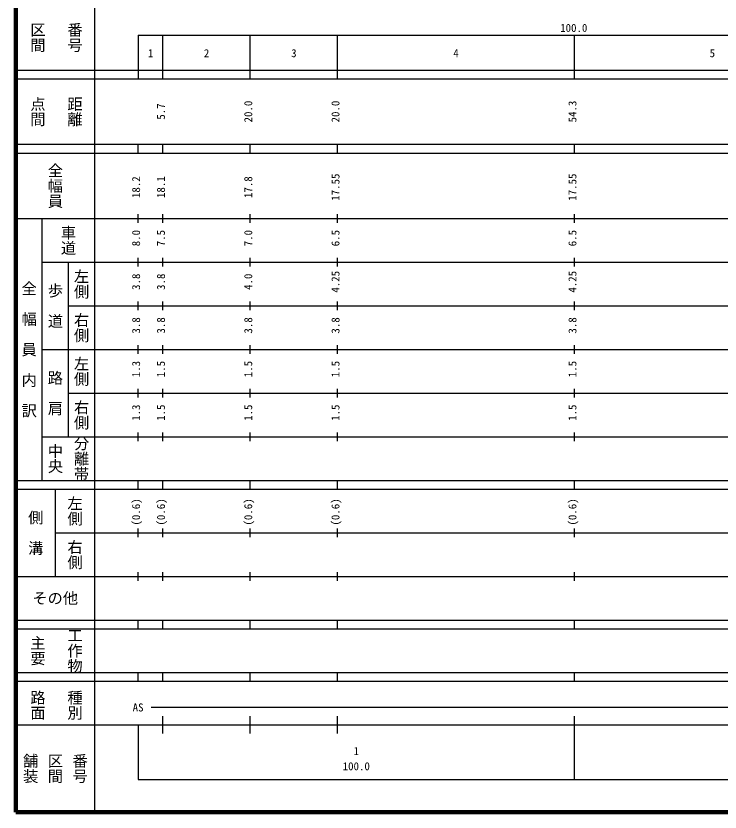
# Model space of a CAD drawing. Units: millimetres on the paper, enlarged 1000 times. Extents: x 40000 to 680000, y 20000 to 380000.
# Drawn here: x 40000 to 201375, y 20000 to 202409 of the extents above; entities that cross this region are included whole.
import ezdxf
from ezdxf.enums import TextEntityAlignment as Align

# ---------------------------------------------------------------- set-up
doc = ezdxf.new("R2010")
doc.units = ezdxf.units.MM
doc.header["$LTSCALE"] = 1000
doc.layers.add('M-TTL', color=2, linetype='Continuous', lineweight=140)
doc.layers.add('M-TTL-BAND', color=7, linetype='Continuous', lineweight=25)
doc.styles.add('@ＭＳ ゴシック', font='')
doc.styles.add('ＭＳ ゴシック', font='')
doc.styles.get('@ＭＳ ゴシック').set_extended_font_data('@MS Gothic')
doc.styles.get('ＭＳ ゴシック').set_extended_font_data('MS Gothic')

msp = doc.modelspace()

# ---------------------------------------------------------------- linework, layer by layer
at = {"layer": 'M-TTL'}
for p, q in [((40000, 380000), (40000, 20000)), ((40000, 20000), (680000, 20000))]:
    msp.add_line(p, q, dxfattribs=at)
at = {"layer": 'M-TTL-BAND'}
for p, q in [((58000, 370000), (58000, 20000)), ((68000, 198000), (579000, 198000)), ((68000, 198000), (68000, 188000)), ((73700, 188000), (73700, 198000)), ((93700, 188000), (93700, 198000)), ((113700, 188000), (113700, 198000)), ((168000, 188000), (168000, 198000)), ((40000, 190000), (579000, 190000)), ((40000, 188000), (579000, 188000)), ((40000, 173000), (579000, 173000)), ((68000, 171000), (68000, 173000)), ((73700, 171000), (73700, 173000)), ((93700, 171000), (93700, 173000)), ((113700, 171000), (113700, 173000)), ((168000, 171000), (168000, 173000)), ((40000, 171000), (579000, 171000)), ((68000, 155000), (68000, 157000)), ((73700, 155000), (73700, 157000)), ((93700, 155000), (93700, 157000)), ((113700, 155000), (113700, 157000)), ((168000, 155000), (168000, 157000)), ((40000, 156000), (579000, 156000)), ((46000, 96000), (46000, 156000)), ((46000, 146000), (579000, 146000)), ((52000, 146000), (52000, 106000)), ((68000, 145000), (68000, 147000)), ((73700, 145000), (73700, 147000)), ((93700, 145000), (93700, 147000)), ((113700, 145000), (113700, 147000)), ((168000, 145000), (168000, 147000)), ((68000, 135000), (68000, 137000)), ((73700, 135000), (73700, 137000)), ((93700, 135000), (93700, 137000)), ((113700, 135000), (113700, 137000)), ((168000, 135000), (168000, 137000)), ((52000, 136000), (579000, 136000)), ((46000, 126000), (579000, 126000)), ((68000, 125000), (68000, 127000)), ((73700, 125000), (73700, 127000)), ((93700, 125000), (93700, 127000)), ((113700, 125000), (113700, 127000)), ((168000, 125000), (168000, 127000)), ((68000, 115000), (68000, 117000)), ((73700, 115000), (73700, 117000)), ((93700, 115000), (93700, 117000)), ((113700, 115000), (113700, 117000)), ((168000, 115000), (168000, 117000)), ((52000, 116000), (579000, 116000)), ((46000, 106000), (579000, 106000)), ((68000, 105000), (68000, 107000)), ((73700, 105000), (73700, 107000)), ((93700, 105000), (93700, 107000)), ((113700, 105000), (113700, 107000)), ((168000, 105000), (168000, 107000)), ((40000, 96000), (579000, 96000)), ((68000, 94000), (68000, 96000)), ((73700, 94000), (73700, 96000)), ((93700, 94000), (93700, 96000)), ((113700, 94000), (113700, 96000)), ((168000, 94000), (168000, 96000)), ((40000, 94000), (579000, 94000)), ((49000, 94000), (49000, 74000)), ((49000, 84000), (579000, 84000)), ((68000, 83000), (68000, 85000)), ((73700, 83000), (73700, 85000)), ((93700, 83000), (93700, 85000)), ((113700, 83000), (113700, 85000)), ((168000, 83000), (168000, 85000)), ((68000, 73000), (68000, 75000)), ((73700, 73000), (73700, 75000)), ((93700, 73000), (93700, 75000)), ((113700, 73000), (113700, 75000)), ((168000, 73000), (168000, 75000)), ((40000, 74000), (579000, 74000)), ((40000, 64000), (579000, 64000)), ((68000, 62000), (68000, 64000)), ((73700, 62000), (73700, 64000)), ((93700, 62000), (93700, 64000)), ((113700, 62000), (113700, 64000)), ((168000, 62000), (168000, 64000)), ((40000, 62000), (579000, 62000)), ((40000, 52000), (579000, 52000)), ((68000, 50000), (68000, 52000)), ((73700, 50000), (73700, 52000)), ((93700, 50000), (93700, 52000)), ((113700, 50000), (113700, 52000)), ((168000, 50000), (168000, 52000)), ((40000, 50000), (579000, 50000)), ((71000, 44000), (395200, 44000)), ((73700, 38000), (73700, 42000)), ((93700, 38000), (93700, 42000)), ((113700, 38000), (113700, 42000)), ((168000, 27500), (168000, 42000)), ((40000, 40000), (579000, 40000)), ((68000, 40000), (68000, 27500)), ((68000, 27500), (579000, 27500))]:
    msp.add_line(p, q, dxfattribs=at)

# ---------------------------------------------------------------- texts
at = {"layer": 'M-TTL-BAND', "style": '@ＭＳ ゴシック'}
for s, p in [('番号', (53500, 197500)), ('区間', (45000, 197500)), ('点間', (45000, 180500)), ('距離', (53500, 180500)), ('全幅員', (49000, 163500)), ('車道', (52000, 151000)), ('左側', (55000, 141000)), ('全\u3000幅\u3000員\u3000内\u3000訳', (43000, 126000)), ('歩\u3000道', (49000, 136000)), ('右側', (55000, 131000)), ('左側', (55000, 121000)), ('路\u3000肩', (49000, 116000)), ('右側', (55000, 111000)), ('分離帯', (55000, 101000)), ('中央', (49000, 101000)), ('左側', (53500, 89000)), ('側\u3000溝', (44500, 84000)), ('右側', (53500, 79000)), ('主要', (45000, 57000)), ('工作物', (53500, 57000)), ('路面', (45000, 44500)), ('種別', (53500, 44500)), ('舗装', (43333, 30000)), ('区間', (49000, 30000)), ('番号', (54667, 30000))]:
    msp.add_text(s, height=2566, rotation=270, dxfattribs=at).set_placement(p, align=Align.MIDDLE_CENTER)
at = {"layer": 'M-TTL-BAND', "style": 'ＭＳ ゴシック'}
for s, p in [('100.0', (167844, 198195)), ('1', (70850, 192405)), ('2', (83700, 192405)), ('3', (103700, 192405)), ('4', (140850, 192405)), ('5', (199600, 192405)), ('AS', (68000, 42500)), ('1', (118000, 32523)), ('100.0', (118000, 29033))]:
    msp.add_text(s, height=1833, dxfattribs=at).set_placement(p, align=Align.BOTTOM_CENTER)
for s, p in [('20.0', (94700, 180500)), ('20.0', (114700, 180500)), ('54.3', (169000, 180500)), ('5.7', (74700, 180500)), ('17.55', (114700, 163174)), ('17.55', (169000, 163174)), ('18.2', (69000, 163174)), ('18.1', (74700, 163174)), ('17.8', (94700, 163174)), ('8.0', (69000, 151500)), ('7.0', (94700, 151500)), ('7.5', (74700, 151500)), ('6.5', (114700, 151500)), ('6.5', (169000, 151500)), ('3.8', (69000, 141500)), ('3.8', (74700, 141500)), ('4.0', (94700, 141500)), ('4.25', (114700, 141500)), ('4.25', (169000, 141500)), ('3.8', (69000, 131500)), ('3.8', (74700, 131500)), ('3.8', (94700, 131500)), ('3.8', (114700, 131500)), ('3.8', (169000, 131500)), ('1.3', (69000, 121500)), ('1.5', (74700, 121500)), ('1.5', (94700, 121500)), ('1.5', (114700, 121500)), ('1.5', (169000, 121500)), ('1.3', (69000, 111500)), ('1.5', (74700, 111500)), ('1.5', (94700, 111500)), ('1.5', (114700, 111500)), ('1.5', (169000, 111500)), ('(0.6)', (69000, 88764)), ('(0.6)', (74700, 88764)), ('(0.6)', (94700, 88764)), ('(0.6)', (114700, 88764)), ('(0.6)', (169000, 88764))]:
    msp.add_text(s, height=1833, rotation=90, dxfattribs=at).set_placement(p, align=Align.BOTTOM_CENTER)
msp.add_text('その他', height=2566, dxfattribs=at).set_placement((49000, 69000), align=Align.MIDDLE_CENTER)

doc.saveas('drawing.dxf')
